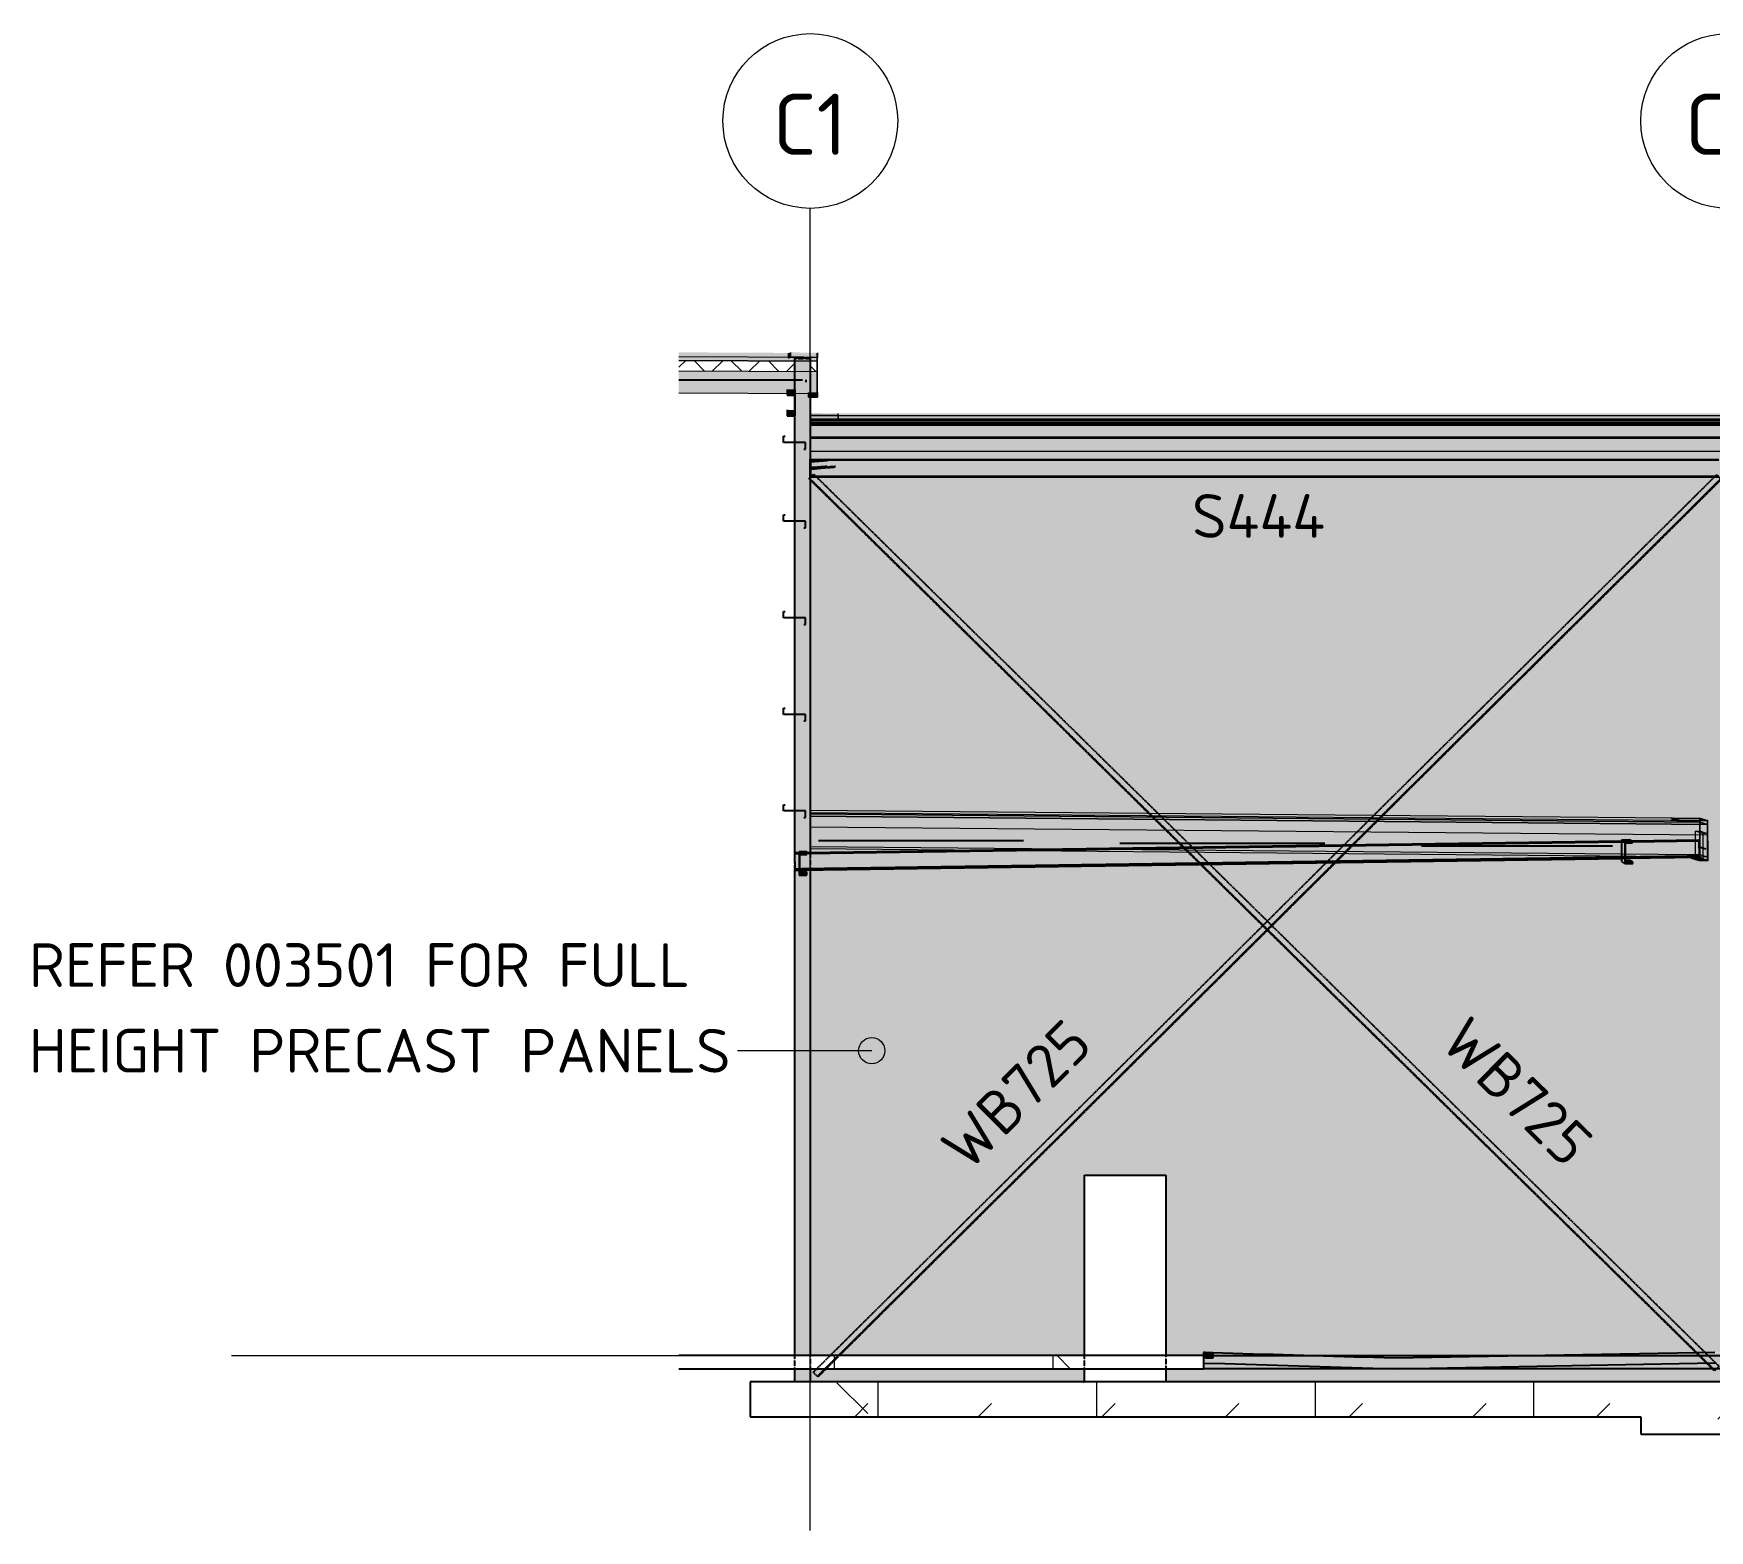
# Model space of a CAD drawing. Header units: millimetres. Extents: x 632 to 524205, y -3890 to 20851.
# Drawn here: x 267185 to 286356, y 3200 to 20320 of the extents above; entities that cross this region are included whole.
import ezdxf

# ---------------------------------------------------------------- set-up
doc = ezdxf.new("R2010")
doc.units = ezdxf.units.MM
for name, pattern in [('Dash', [7, 5, -2]), ('Hidden', [4, 3, -1]), ('Hidden Double', [7, 5, -2])]:
    doc.linetypes.add(name, pattern=pattern)
for name, color, linetype, lineweight in [('A-000-T_TEXT', 231, 'Continuous', 13), ('A-200-H_WALL', 111, 'Continuous', 13), ('A-200-M_WALL_EXT', 113, 'Continuous', 13), ('A-200-MH_WALL', 110, 'Hidden', 13), ('A-230-H-FLOOR', 190, 'Continuous', 13), ('A-230-M_FLOOR', 192, 'Continuous', 13), ('A-230-MH_FLOOR', 190, 'Hidden Double', 13), ('A-270-M_ROOF', 132, 'Continuous', 13), ('S-160-M_FOUND', 171, 'Continuous', 13), ('S-280-A_STRUCT_FRAME', 2, 'Continuous', 18), ('S-280-M_STRUCT_FRAME', 12, 'Continuous', 13), ('Z-030-M_GRID', 191, 'Continuous', 13), ('Z-033_T_GRIDREF', 31, 'Continuous', 13), ('Z-230-A_LEVEL', 51, 'Continuous', 13)]:
    doc.layers.add(name, color=color, linetype=linetype, lineweight=lineweight)
doc.styles.add('ISOCPEUR_1', font='isocpeur.ttf', dxfattribs={"height": 700})
doc.styles.add('ISOCPEUR_2', font='isocpeur.ttf', dxfattribs={"height": 500})
pattern_1 = [(45, (326347.2, 0), (-1414.214, 0), [750, -3000]), (45, (327347.2, 1000), (-1414.214, 0), [750, -3000]), (45, (328347.2, -300), (-1414.214, 0), [250, -2000]), (90, (328347.16, 500), (-500, 500), [500, -2000]), (315, (328347.2, 1000), (0, 2828.43), [500, -3000]), (0, (327347.2, 1000), (2000, 2000), [300, -1000]), (0, (324847.2, 2000), (2000, 2000), [300, -2000])]

# ---------------------------------------------------------------- blocks, each defined once
blk = doc.blocks.new('Roof Gutters3 - Roof Gutters-1885272-S6_501-SECTION 3C')
at = {"layer": 'A-270-M_ROOF', "lineweight": 5, "transparency": 33554432}
for points in [[(-1665822, 16613), (-1665795, 16621), (-1665796, 16673), (-1665822, 16665)], [(-1665486, 16617), (-1665486, 16669), (-1665795, 16674), (-1665795, 16621), (-1665743, 16621), (-1665743, 16626), (-1665568, 16626), (-1665568, 16618)], [(-1665568, 16163), (-1665488, 16164), (-1665488, 16216), (-1665568, 16215), (-1665568, 16174)], [(-1665251, 15906), (-1665249, 15906), (-1665249, 15950), (-1665567, 15955), (-1665568, 15954), (-1665251, 15948)], [(-1665249, 15950), (-1665249, 15975), (-1665567, 15981), (-1665567, 15955)]]:
    blk.add_hatch(color=253, dxfattribs=at).paths.add_polyline_path(points)
h = blk.add_hatch(color=253, dxfattribs=at)
h.paths.add_polyline_path([(-1665568, 16160), (-1665485, 16161), (-1665486, 16617), (-1665568, 16616), (-1665568, 16615), (-1665489, 16614), (-1665488, 16164), (-1665568, 16163), (-1665568, 16161)])
h.paths.add_polyline_path([(-1665822, 16613), (-1665811, 16613), (-1665794, 16618), (-1665743, 16618), (-1665743, 16621), (-1665795, 16621)])
at = {"layer": 'A-270-M_ROOF', "color": 253, "lineweight": 5}
for p, q in [((-1665822, 16665), (-1665822, 16617)), ((-1665795, 16621), (-1665822, 16613)), ((-1665822, 16616), (-1665822, 16613)), ((-1665822, 16613), (-1665811, 16613)), ((-1665811, 16665), (-1665811, 16616)), ((-1665811, 16613), (-1665794, 16618)), ((-1665811, 16616), (-1665811, 16613)), ((-1665795, 16674), (-1665795, 16621)), ((-1665486, 16617), (-1665795, 16621)), ((-1665794, 16671), (-1665794, 16623)), ((-1665794, 16621), (-1665794, 16618)), ((-1665794, 16618), (-1665489, 16614)), ((-1665489, 16666), (-1665489, 16617)), ((-1665489, 16617), (-1665489, 16614)), ((-1665489, 16614), (-1665488, 16164)), ((-1665486, 16669), (-1665486, 16617)), ((-1665485, 16161), (-1665486, 16617)), ((-1665588, 16204), (-1665588, 16215)), ((-1665588, 16212), (-1665588, 16204)), ((-1665588, 16204), (-1665588, 16163)), ((-1665588, 16163), (-1665588, 16204)), ((-1665488, 16164), (-1665588, 16163)), ((-1665588, 16163), (-1665588, 16160)), ((-1665588, 16163), (-1665588, 16160)), ((-1665588, 16160), (-1665485, 16161)), ((-1665488, 16216), (-1665488, 16164)), ((-1665485, 16213), (-1665485, 16161)), ((-1665569, 16003), (-1665569, 16029)), ((-1665567, 16003), (-1665569, 16003)), ((-1665569, 16003), (-1665569, 15954)), ((-1665569, 15954), (-1665569, 15979)), ((-1665569, 15954), (-1665453, 15952)), ((-1665567, 16003), (-1665567, 16029)), ((-1665567, 15955), (-1665567, 16003)), ((-1665567, 15981), (-1665567, 15955)), ((-1665418, 15953), (-1665567, 15955)), ((-1665453, 15952), (-1665251, 15948)), ((-1665350, 15952), (-1665418, 15953)), ((-1665249, 15950), (-1665350, 15952)), ((-1665251, 15952), (-1665251, 15974)), ((-1665251, 15948), (-1665251, 15906)), ((-1665251, 15911), (-1665251, 15932)), ((-1665249, 15952), (-1665249, 15975)), ((-1665249, 15906), (-1665249, 15950)), ((-1665249, 15911), (-1665249, 15932)), ((-1665251, 15906), (-1665251, 15911)), ((-1665251, 15906), (-1665249, 15906)), ((-1665249, 15906), (-1665249, 15911)), ((-1655721, 11340), (-1655713, 11342)), ((-1655711, 11340), (-1655721, 11340)), ((-1655721, 11340), (-1655643, 11316)), ((-1655713, 11342), (-1655694, 11348)), ((-1655703, 11342), (-1655711, 11340)), ((-1655711, 11340), (-1655632, 11316)), ((-1655694, 11345), (-1655703, 11342)), ((-1655694, 11348), (-1655390, 11345)), ((-1655694, 11348), (-1655615, 11324)), ((-1655393, 11342), (-1655694, 11345)), ((-1655694, 11345), (-1655620, 11323)), ((-1655615, 11324), (-1655643, 11316)), ((-1655643, 11316), (-1655632, 11316)), ((-1655632, 11316), (-1655615, 11321)), ((-1655619, 11322), (-1655615, 11321)), ((-1655302, 11318), (-1655615, 11324)), ((-1655615, 11321), (-1655305, 11315)), ((-1655393, 11320), (-1655393, 11342)), ((-1655393, 11342), (-1655305, 11315)), ((-1655393, 11302), (-1655393, 11316)), ((-1655390, 11316), (-1655391, 11301)), ((-1655390, 11345), (-1655390, 11341)), ((-1655390, 11345), (-1655302, 11318)), ((-1655390, 11341), (-1655390, 11320)), ((-1655305, 11315), (-1655302, 10865)), ((-1655299, 10862), (-1655302, 11318)), ((-1655394, 11276), (-1655393, 11302)), ((-1655394, 11196), (-1655394, 11276)), ((-1655394, 10906), (-1655394, 11196)), ((-1655391, 11301), (-1655391, 11276)), ((-1655391, 11276), (-1655391, 11195)), ((-1655391, 11195), (-1655391, 10906)), ((-1655493, 10892), (-1655443, 10892)), ((-1655493, 10889), (-1655493, 10892)), ((-1655403, 10865), (-1655493, 10892)), ((-1655439, 10889), (-1655493, 10889)), ((-1655493, 10889), (-1655403, 10862)), ((-1655443, 10892), (-1655394, 10893)), ((-1655391, 10890), (-1655439, 10889)), ((-1655403, 10865), (-1655403, 10862)), ((-1655302, 10865), (-1655403, 10865)), ((-1655403, 10862), (-1655299, 10862)), ((-1655394, 10893), (-1655394, 10906)), ((-1655394, 10893), (-1655358, 10882)), ((-1655391, 10906), (-1655391, 10892)), ((-1655391, 10890), (-1655358, 10880)), ((-1655357, 10881), (-1655305, 10866)), ((-1655357, 10879), (-1655309, 10865)), ((-1655306, 10864), (-1655299, 10862)), ((-1655305, 10866), (-1655302, 10865))]:
    blk.add_line(p, q, dxfattribs=at)
blk = doc.blocks.new('25021-APA-ZZ-ZZ-M3-AR-000001_V3_rvt-3-S6_501-SECTION 3C')
at = {"layer": 'A-270-M_ROOF', "lineweight": 5, "transparency": 33554432}
for color, points in [(9, [(-1665489, 16614), (-1665489, 16666), (-1667072, 16674), (-1667072, 16621), (-1665743, 16616), (-1665743, 16626), (-1665568, 16626), (-1665568, 16615)]), (10, [(-1665489, 16574), (-1665489, 16626), (-1667072, 16634), (-1667072, 16581), (-1665743, 16576), (-1665743, 16626), (-1665568, 16626), (-1665568, 16575)]), (9, [(-1579223, 15952), (-1574249, 15952), (-1574249, 15983), (-1665568, 15977), (-1665568, 15952), (-1585080, 15952)]), (9, [(-1579223, 15911), (-1574249, 15911), (-1574249, 15952), (-1665568, 15952), (-1665568, 15911), (-1585080, 15911)]), (10, [(-1579223, 15911), (-1574253, 15911), (-1574253, 15942), (-1665568, 15937), (-1665568, 15911), (-1585080, 15911)]), (254, [(-1608506, 15540), (-1574253, 15540), (-1574253, 15911), (-1665568, 15911), (-1665568, 15871), (-1654973, 15871), (-1654973, 15540), (-1620219, 15540)]), (253, [(-1579223, 15697), (-1574253, 15697), (-1574253, 15892), (-1665568, 15892), (-1665568, 15871), (-1654973, 15871), (-1654973, 15697), (-1585080, 15697)])]:
    blk.add_hatch(color=color, dxfattribs=at).paths.add_polyline_path(points)
at = {"layer": 'A-270-M_ROOF', "transparency": 33554432}
h = blk.add_hatch(color=9, dxfattribs=at)
h.paths.add_polyline_path([(-1665489, 16574), (-1665489, 16614), (-1665568, 16615), (-1665568, 16575)])
h.paths.add_polyline_path([(-1665743, 16575), (-1665743, 16615), (-1667072, 16621), (-1667072, 16581), (-1665743, 16575)])
at = {"layer": 'A-270-M_ROOF', "lineweight": 5}
h = blk.add_hatch(dxfattribs=at)
h.set_pattern_fill('FP_16', angle=45, style=0, pattern_type=2)
h.set_pattern_definition([(44.73865, (-1615291.56, -2e-07), (-211.1622, 213.0974), []), (134.739, (-1615291.56, -2e-07), (-213.0962, -211.1635), [])])
h.paths.add_polyline_path([(-1665489, 16454), (-1665489, 16574), (-1665568, 16575), (-1665568, 16454)])
h.paths.add_polyline_path([(-1665743, 16455), (-1665743, 16575), (-1667072, 16581), (-1667072, 16461)])
at = {"layer": 'A-270-M_ROOF', "lineweight": 5, "transparency": 33554432}
h = blk.add_hatch(color=254, dxfattribs=at)
h.paths.add_polyline_path([(-1665489, 16204), (-1665489, 16454), (-1665568, 16454), (-1665568, 16204)])
h.paths.add_polyline_path([(-1665832, 16205), (-1665832, 16250), (-1665743, 16250), (-1665743, 16455), (-1667072, 16461), (-1667072, 16211)])
at = {"layer": 'A-270-M_ROOF', "color": 253, "lineweight": 5}
for p, q in [((-1665489, 16614), (-1667072, 16621)), ((-1665489, 16574), (-1667072, 16581)), ((-1667072, 16581), (-1665489, 16574)), ((-1665489, 16617), (-1665489, 16666)), ((-1665489, 16617), (-1665489, 16626)), ((-1665489, 16626), (-1665489, 16617)), ((-1665489, 16614), (-1665489, 16617)), ((-1665489, 16617), (-1665489, 16614)), ((-1665489, 16614), (-1665489, 16617)), ((-1665489, 16574), (-1665489, 16614)), ((-1665489, 16574), (-1665489, 16614)), ((-1665489, 16614), (-1665489, 16574)), ((-1665489, 16204), (-1665489, 16574)), ((-1667072, 16461), (-1665489, 16454)), ((-1667072, 16211), (-1665489, 16204)), ((-1665489, 16256), (-1665489, 16204)), ((-1665568, 15977), (-1665568, 15954)), ((-1665568, 15952), (-1608506, 15952)), ((-1665568, 15952), (-1665568, 15911)), ((-1665568, 15937), (-1665568, 15911)), ((-1665568, 15911), (-1665568, 15937)), ((-1665568, 15911), (-1608506, 15911)), ((-1665568, 15911), (-1665568, 15892)), ((-1608506, 15911), (-1665568, 15911)), ((-1665568, 15892), (-1665568, 15842)), ((-1665568, 15842), (-1665568, 15892)), ((-1665568, 15892), (-1665568, 15842)), ((-1574577, 15892), (-1665568, 15892)), ((-1574577, 15892), (-1665568, 15892)), ((-1665568, 15842), (-1665568, 15837)), ((-1665568, 15701), (-1665568, 15842)), ((-1665568, 15842), (-1665568, 15842)), ((-1665568, 15842), (-1665568, 15837)), ((-1665568, 15837), (-1665568, 15842)), ((-1665568, 15842), (-1665568, 15837)), ((-1574577, 15842), (-1665568, 15842)), ((-1574577, 15842), (-1665568, 15842)), ((-1665568, 15837), (-1665568, 15697)), ((-1665568, 15837), (-1665568, 15697)), ((-1665568, 15697), (-1665568, 15837)), ((-1665568, 15837), (-1665568, 15697)), ((-1665568, 15692), (-1665568, 15837)), ((-1665568, 15837), (-1665568, 15837)), ((-1665568, 15837), (-1665568, 15704)), ((-1574577, 15837), (-1665568, 15837)), ((-1574577, 15837), (-1665568, 15837)), ((-1665568, 15704), (-1665568, 15691)), ((-1574577, 15704), (-1665568, 15704)), ((-1665568, 15687), (-1665568, 15701)), ((-1665568, 15701), (-1574577, 15701)), ((-1665568, 15697), (-1665568, 15692)), ((-1665568, 15697), (-1665568, 15697)), ((-1665568, 15697), (-1665568, 15692)), ((-1574577, 15697), (-1665568, 15697)), ((-1574577, 15697), (-1665568, 15697)), ((-1665568, 15692), (-1665568, 15687)), ((-1665568, 15692), (-1665568, 15692)), ((-1574577, 15692), (-1665568, 15692)), ((-1574577, 15692), (-1665568, 15692)), ((-1665568, 15691), (-1665568, 15687)), ((-1574577, 15691), (-1665568, 15691)), ((-1665568, 15687), (-1665568, 15540)), ((-1574577, 15687), (-1665568, 15687)), ((-1665568, 15540), (-1665568, 15566)), ((-1574583, 15540), (-1665568, 15540)), ((-1665568, 11435), (-1665568, 11395)), ((-1655704, 11345), (-1665568, 11435)), ((-1665568, 11435), (-1665568, 11409)), ((-1655305, 11315), (-1665568, 11409)), ((-1665568, 11409), (-1665568, 11369)), ((-1665568, 11395), (-1665568, 11369)), ((-1655393, 11302), (-1665568, 11395)), ((-1665568, 11395), (-1665568, 11369)), ((-1665568, 11369), (-1665568, 11395)), ((-1665568, 11395), (-1655393, 11302)), ((-1655305, 11275), (-1665568, 11369)), ((-1665568, 11369), (-1665568, 10998)), ((-1665568, 11369), (-1665568, 11024)), ((-1665568, 11369), (-1655305, 11275)), ((-1655393, 11342), (-1655704, 11345)), ((-1655393, 11320), (-1655393, 11342)), ((-1655305, 11315), (-1655393, 11342)), ((-1655393, 11302), (-1655393, 11316)), ((-1655305, 11275), (-1655305, 11315)), ((-1665568, 11249), (-1655305, 11155)), ((-1655443, 10906), (-1655443, 11196)), ((-1655443, 11196), (-1655393, 11196)), ((-1655357, 11170), (-1655443, 11196)), ((-1655393, 11276), (-1655393, 11302)), ((-1655305, 11275), (-1655393, 11302)), ((-1655393, 11302), (-1655305, 11275)), ((-1655393, 11196), (-1655393, 11276)), ((-1655393, 10932), (-1655393, 11196)), ((-1655393, 11196), (-1655393, 10906)), ((-1655305, 11169), (-1655393, 11196)), ((-1655357, 11170), (-1655357, 10865)), ((-1655305, 11169), (-1655357, 11170)), ((-1655305, 10905), (-1655305, 11275)), ((-1655305, 10864), (-1655305, 11169)), ((-1665568, 10998), (-1665568, 11024)), ((-1665568, 11024), (-1655443, 10932)), ((-1665568, 10998), (-1655305, 10905)), ((-1655443, 10932), (-1655393, 10932)), ((-1655393, 10932), (-1655358, 10921)), ((-1655443, 10891), (-1655443, 10906)), ((-1655393, 10891), (-1655443, 10891)), ((-1655443, 10891), (-1655357, 10865)), ((-1655393, 10906), (-1655393, 10891)), ((-1655358, 10880), (-1655393, 10891)), ((-1655357, 10920), (-1655305, 10905)), ((-1655308, 10865), (-1655357, 10880)), ((-1655357, 10865), (-1655305, 10864))]:
    blk.add_line(p, q, dxfattribs=at)
blk.add_blockref('Roof Gutters3 - Roof Gutters-1885272-S6_501-SECTION 3C', (0, 0), dxfattribs=at)
blk = doc.blocks.new('NRP_Framing-Steel-PFC - R308 - 250PFC-4148418-S6_501-SECTION 3C')
at = {"layer": 'S-280-M_STRUCT_FRAME', "linetype": 'Dash', "lineweight": 25}
for points in [[(-1665607, 10946), (-1665607, 10967), (-1665697, 10966), (-1665697, 10946)], [(-1665607, 10696), (-1665607, 10711), (-1665689, 10711), (-1665689, 10931), (-1665607, 10931), (-1665607, 10946), (-1665697, 10946), (-1665697, 10696)], [(-1665607, 10711), (-1665607, 10733), (-1665689, 10733), (-1665689, 10711)]]:
    blk.add_hatch(color=256, dxfattribs=at).paths.add_polyline_path(points)
at = {"layer": 'S-280-M_STRUCT_FRAME', "lineweight": 25}
for p, q in [((-1665697, 10967), (-1665607, 10967)), ((-1665697, 10967), (-1665697, 10946)), ((-1665607, 10946), (-1665697, 10946)), ((-1665697, 10946), (-1665697, 10696)), ((-1665689, 10711), (-1665689, 10931)), ((-1665689, 10931), (-1665607, 10931)), ((-1665607, 10946), (-1665607, 10967)), ((-1665607, 10931), (-1665607, 10946)), ((-1665697, 10696), (-1665607, 10696)), ((-1665689, 10733), (-1665607, 10733)), ((-1665607, 10711), (-1665689, 10711)), ((-1665607, 10711), (-1665607, 10733)), ((-1665607, 10696), (-1665607, 10711))]:
    blk.add_line(p, q, dxfattribs=at)
blk = doc.blocks.new('NRP_Framing-Steel-Purlin C - P946 - EC250-24-4049987-S6_501-SECTION 3C')
at = {"layer": 'S-280-M_STRUCT_FRAME', "color": 1, "lineweight": 25}
blk.add_line((-1665621, 16358), (-1665621, 16333), dxfattribs=at)
blk.add_line((-1665621, 16358), (-1665621, 16333), dxfattribs=at)
blk = doc.blocks.new('NRP_Framing-Steel-Purlin Z - G914 - EZ250-15-4088759-S6_501-SECTION 3C')
at = {"layer": 'S-280-M_STRUCT_FRAME', "color": 150, "lineweight": 25}
for p, q in [((-1665874, 11500), (-1665854, 11500)), ((-1665874, 11429), (-1665874, 11500)), ((-1665874, 11500), (-1665854, 11500)), ((-1665874, 11429), (-1665874, 11500)), ((-1665624, 11429), (-1665874, 11429)), ((-1665624, 11429), (-1665874, 11429)), ((-1665643, 11353), (-1665624, 11353)), ((-1665643, 11353), (-1665624, 11353)), ((-1665624, 11353), (-1665624, 11429)), ((-1665624, 11353), (-1665624, 11429))]:
    blk.add_line(p, q, dxfattribs=at)
blk = doc.blocks.new('NRP_Framing-Steel-Purlin C - P946 - EC250-24-4148414-S6_501-SECTION 3C')
at = {"layer": 'S-280-M_STRUCT_FRAME', "color": 1, "lineweight": 25}
blk.add_line((-1655402, 11019), (-1655324, 10995), dxfattribs=at)
blk.add_line((-1655402, 11019), (-1655324, 10995), dxfattribs=at)
blk = doc.blocks.new('NRP_Framing-Steel-Purlin C - P946 - EC250-24-4148733-S6_501-SECTION 3C')
at = {"layer": 'S-280-M_STRUCT_FRAME', "color": 1, "lineweight": 25}
blk.add_line((-1656391, 11025), (-1658577, 11025), dxfattribs=at)
blk.add_line((-1656391, 11025), (-1658577, 11025), dxfattribs=at)
blk = doc.blocks.new('NRP_Framing-Steel-Purlin C - P946 - EC250-24-4148734-S6_501-SECTION 3C')
at = {"layer": 'S-280-M_STRUCT_FRAME', "color": 1, "lineweight": 25}
blk.add_line((-1659681, 11056), (-1662026, 11056), dxfattribs=at)
blk.add_line((-1659681, 11056), (-1662026, 11056), dxfattribs=at)
blk = doc.blocks.new('NRP_Framing-Steel-Purlin C - P946 - EC250-24-4148735-S6_501-SECTION 3C')
at = {"layer": 'S-280-M_STRUCT_FRAME', "color": 1, "lineweight": 25}
blk.add_line((-1663131, 11088), (-1665476, 11088), dxfattribs=at)
blk.add_line((-1663131, 11088), (-1665476, 11088), dxfattribs=at)
blk = doc.blocks.new('NRP_Framing-Steel-PFC - OR308 - 250PFC-4149580-S6_501-SECTION 3C')
at = {"layer": 'S-280-M_STRUCT_FRAME', "linetype": 'Dash', "lineweight": 25}
for points in [[(-1656286, 11099), (-1656252, 11079), (-1656162, 11079), (-1656196, 11100)], [(-1656251, 10829), (-1656252, 11079), (-1656286, 11099), (-1656286, 10850)], [(-1656161, 10829), (-1656161, 10844), (-1656243, 10844), (-1656244, 11064), (-1656162, 11064), (-1656162, 11079), (-1656252, 11079), (-1656251, 10829)], [(-1656161, 10844), (-1656196, 10865), (-1656243, 10865), (-1656243, 10844)]]:
    blk.add_hatch(color=256, dxfattribs=at).paths.add_polyline_path(points)
at = {"layer": 'S-280-M_STRUCT_FRAME', "lineweight": 25}
for p, q in [((-1656286, 11099), (-1656196, 11100)), ((-1656286, 10899), (-1656286, 11099)), ((-1656286, 11099), (-1656252, 11079)), ((-1656162, 11079), (-1656252, 11079)), ((-1656252, 11079), (-1656251, 10829)), ((-1656243, 10844), (-1656244, 11064)), ((-1656244, 11064), (-1656162, 11064)), ((-1656162, 11079), (-1656196, 11100)), ((-1656162, 11064), (-1656162, 11079)), ((-1656286, 10850), (-1656286, 10887)), ((-1656251, 10829), (-1656286, 10850)), ((-1656251, 10829), (-1656161, 10829)), ((-1656243, 10865), (-1656196, 10865)), ((-1656161, 10844), (-1656243, 10844)), ((-1656161, 10844), (-1656196, 10865)), ((-1656161, 10829), (-1656161, 10844))]:
    blk.add_line(p, q, dxfattribs=at)
at = {"layer": 'S-280-M_STRUCT_FRAME', "linetype": 'Dash', "lineweight": 25}
blk.add_line((-1656286, 10887), (-1656286, 10899), dxfattribs=at)
blk = doc.blocks.new('NRP_Framing-Steel-SHS - S444 - 200x200x6_0SHS-3936197-S6_501-SECTION 3C')
at = {"layer": 'S-280-M_STRUCT_FRAME', "linetype": 'Dash', "lineweight": 25}
for p, q in [((-1655176, 15442), (-1665568, 15442)), ((-1655176, 15254), (-1665568, 15254))]:
    blk.add_line(p, q, dxfattribs=at)
blk = doc.blocks.new('NRP_Framing-Steel-EA - RB725 - 75x75x8EA-3936451-S6_501-SECTION 3C')
at = {"layer": 'S-280-M_STRUCT_FRAME', "linetype": 'Dash', "lineweight": 25}
for p, q in [((-1665384, 15435), (-1665569, 15420)), ((-1665563, 15420), (-1665569, 15420)), ((-1665569, 15420), (-1665569, 15346)), ((-1665569, 15346), (-1665517, 15341)), ((-1665372, 15435), (-1665563, 15420)), ((-1665563, 15353), (-1665563, 15420)), ((-1665378, 15368), (-1665563, 15353)), ((-1665517, 15349), (-1665563, 15353)), ((-1665281, 15368), (-1665517, 15349)), ((-1665282, 15360), (-1665517, 15341)), ((-1665517, 15341), (-1665517, 15349))]:
    blk.add_line(p, q, dxfattribs=at)
blk = doc.blocks.new('NRP_Framing-Steel-EA - WB725 - 75x75x8EA-3952099-S6_501-SECTION 3C')
at = {"layer": 'S-280-M_STRUCT_FRAME', "linetype": 'Dash', "lineweight": 25}
for p, q in [((-1665583, 15229), (-1665530, 15282)), ((-1655225, 5025), (-1665583, 15229)), ((-1655220, 5030), (-1665578, 15235)), ((-1665530, 15282), (-1655173, 5078)), ((-1655173, 5078), (-1655225, 5025))]:
    blk.add_line(p, q, dxfattribs=at)
blk = doc.blocks.new('NRP_Framing-Steel-EA - WB725 - 75x75x8EA-3952101-S6_501-SECTION 3C')
at = {"layer": 'S-280-M_STRUCT_FRAME', "linetype": 'Dash', "lineweight": 25}
for p, q in [((-1655201, 15274), (-1665534, 5009)), ((-1665487, 4962), (-1655154, 15227)), ((-1655154, 15227), (-1665487, 4962)), ((-1655148, 15221), (-1665481, 4956)), ((-1655201, 15274), (-1655154, 15227)), ((-1655154, 15227), (-1655148, 15221)), ((-1665487, 4962), (-1665534, 5009)), ((-1665481, 4956), (-1665487, 4962))]:
    blk.add_line(p, q, dxfattribs=at)
blk = doc.blocks.new('NRP_Framing-Steel-PFC - R308 - 250PFC-4012580-S6_501-SECTION 3C')
at = {"layer": 'S-280-M_STRUCT_FRAME', "linetype": 'Dash', "lineweight": 25}
for points in [[(-1665832, 16198), (-1665742, 16198), (-1665743, 16250), (-1665832, 16250)], [(-1665832, 15948), (-1665742, 15948), (-1665742, 16198), (-1665832, 16198), (-1665832, 16183), (-1665750, 16183), (-1665750, 15963), (-1665832, 15963)], [(-1665832, 15963), (-1665750, 15963), (-1665750, 16015), (-1665832, 16015)]]:
    blk.add_hatch(color=256, dxfattribs=at).paths.add_polyline_path(points)
at = {"layer": 'S-280-M_STRUCT_FRAME', "lineweight": 25}
for p, q in [((-1665832, 16250), (-1665832, 16198)), ((-1665742, 16198), (-1665832, 16198)), ((-1665832, 16198), (-1665832, 16183)), ((-1665832, 16183), (-1665750, 16183)), ((-1665750, 16183), (-1665750, 15963)), ((-1665742, 16198), (-1665742, 16223)), ((-1665742, 15948), (-1665742, 16198)), ((-1665832, 16015), (-1665832, 15963)), ((-1665750, 15963), (-1665832, 15963)), ((-1665832, 15963), (-1665832, 15948)), ((-1665832, 15948), (-1665742, 15948))]:
    blk.add_line(p, q, dxfattribs=at)
at = {"layer": 'S-280-M_STRUCT_FRAME', "linetype": 'Dash', "lineweight": 25}
blk.add_line((-1665742, 16223), (-1665742, 16250), dxfattribs=at)
blk = doc.blocks.new('NRP_Framing-Steel-Purlin Z - P916 - EZ250-24-4116756-S6_501-SECTION 3C')
at = {"layer": 'S-280-M_STRUCT_FRAME', "color": 1, "lineweight": 25}
blk.add_line((-1665743, 16355), (-1667072, 16355), dxfattribs=at)
at = {"layer": 'S-280-M_STRUCT_FRAME', "color": 1, "linetype": 'Dash', "lineweight": 25}
blk.add_line((-1665656, 16355), (-1665743, 16355), dxfattribs=at)
blk = doc.blocks.new('NRP_Framing-Steel-PFC - B306 - 200PFC-4148600-S6_501-SECTION 3C')
at = {"layer": 'S-280-M_STRUCT_FRAME', "linetype": 'Dash', "lineweight": 25}
h = blk.add_hatch(color=256, dxfattribs=at)
h.paths.add_polyline_path([(-1665746, 10940), (-1665697, 10941), (-1665697, 10953), (-1665746, 10952), (-1665746, 10946)])
h.paths.add_polyline_path([(-1665607, 10942), (-1656286, 11075), (-1656287, 11087), (-1665607, 10954), (-1665607, 10946)])
h.paths.add_polyline_path([(-1656162, 11077), (-1655405, 11088), (-1655405, 11100), (-1656178, 11089), (-1656162, 11079)])
h = blk.add_hatch(color=256, dxfattribs=at)
h.paths.add_polyline_path([(-1665743, 10764), (-1665697, 10765), (-1665697, 10941), (-1665746, 10940)])
h.paths.add_polyline_path([(-1665689, 10765), (-1656286, 10899), (-1656286, 11075), (-1665607, 10940), (-1665607, 10931), (-1665689, 10931), (-1665689, 10912)])
h.paths.add_polyline_path([(-1656243, 10900), (-1655402, 10912), (-1655405, 11088), (-1656162, 11077), (-1656162, 11064), (-1656244, 11064), (-1656243, 10912)])
h = blk.add_hatch(color=256, dxfattribs=at)
h.paths.add_polyline_path([(-1665743, 10752), (-1665697, 10753), (-1665697, 10765), (-1665743, 10764)])
h.paths.add_polyline_path([(-1665689, 10753), (-1656286, 10887), (-1656286, 10899), (-1665689, 10765)])
h.paths.add_polyline_path([(-1656243, 10888), (-1655402, 10900), (-1655402, 10912), (-1656243, 10900)])
at = {"layer": 'S-280-M_STRUCT_FRAME', "lineweight": 25}
for p, q in [((-1665746, 10952), (-1665697, 10953)), ((-1665746, 10940), (-1665746, 10952)), ((-1665746, 10940), (-1665697, 10941)), ((-1665743, 10764), (-1665746, 10940)), ((-1665607, 10954), (-1656287, 11087)), ((-1665607, 10942), (-1656287, 11075)), ((-1656178, 11089), (-1655405, 11100)), ((-1656162, 11077), (-1655405, 11088)), ((-1655405, 11100), (-1655405, 11088)), ((-1655405, 11088), (-1655402, 10912)), ((-1665743, 10764), (-1665697, 10765)), ((-1665743, 10752), (-1665743, 10764)), ((-1665743, 10752), (-1665697, 10753)), ((-1665689, 10765), (-1656286, 10899)), ((-1665689, 10753), (-1656286, 10887)), ((-1656243, 10900), (-1655402, 10912)), ((-1656243, 10888), (-1655402, 10900)), ((-1655402, 10912), (-1655402, 10900))]:
    blk.add_line(p, q, dxfattribs=at)
at = {"layer": 'S-280-M_STRUCT_FRAME', "linetype": 'Dash', "lineweight": 25}
for p, q in [((-1665697, 10941), (-1665746, 10940)), ((-1665697, 10953), (-1665607, 10954)), ((-1665607, 10942), (-1665697, 10941)), ((-1665697, 10941), (-1665607, 10942)), ((-1656287, 11075), (-1665607, 10942)), ((-1656287, 11087), (-1656178, 11089)), ((-1656162, 11077), (-1656287, 11075)), ((-1656287, 11075), (-1656162, 11077)), ((-1655405, 11088), (-1656162, 11077)), ((-1665697, 10765), (-1665743, 10764)), ((-1665689, 10765), (-1665697, 10765)), ((-1665697, 10765), (-1665689, 10765)), ((-1665697, 10753), (-1665689, 10753)), ((-1656286, 10899), (-1665689, 10765)), ((-1656243, 10900), (-1656286, 10899)), ((-1656286, 10899), (-1656243, 10900)), ((-1656286, 10887), (-1656243, 10888)), ((-1655402, 10912), (-1656243, 10900))]:
    blk.add_line(p, q, dxfattribs=at)
blk = doc.blocks.new('Grid - NRP_Grid-Head-320187-S6_501-SECTION 3C')
at = {"layer": 'Z-033_T_GRIDREF'}
blk.add_circle((-1644568, 19320), 1000, dxfattribs=at)

msp = doc.modelspace()

# ---------------------------------------------------------------- hatches: boundary and pattern name
at = {"layer": 'A-000-T_TEXT', "lineweight": 18}
h = msp.add_hatch(color=7, dxfattribs=at)
edge = h.paths.add_edge_path()
edge.add_arc((276774, 8687), 150, 0, 360)
at = {"layer": 'A-200-H_WALL', "lineweight": 5}
h = msp.add_hatch(color=256, dxfattribs=at)
h.paths.add_polyline_path([(275895, 4900), (276070, 4900), (276070, 5050), (275895, 5050)])
h.paths.add_polyline_path([(275895, 5200), (276070, 5200), (276070, 10755), (275950, 10752), (275950, 10733), (276032, 10733), (276032, 10696), (275942, 10696), (275942, 10753), (275896, 10752), (275895, 10764), (275895, 10599)])
h.paths.add_polyline_path([(275895, 10952), (275942, 10953), (275942, 10967), (276032, 10967), (276032, 10954), (276070, 10955), (276070, 16599), (275895, 16599), (275895, 11088)])
h = msp.add_hatch(color=256, dxfattribs=at)
h.paths.add_polyline_path([(282518, 4900), (286665, 4900), (286665, 5116), (286640, 5116), (286280, 5113), (282747, 5050), (280570, 5115), (280570, 5050), (280139, 5050), (280139, 4900), (282506, 4900)])
h.paths.add_polyline_path([(279209, 4900), (279209, 5050), (276070, 5050), (276070, 4900)])
h.paths.add_polyline_path([(282748, 5170), (286665, 5240), (286665, 15856), (276070, 15856), (276070, 10955), (285353, 11088), (285353, 11099), (285442, 11100), (285461, 11089), (286234, 11100), (286237, 10900), (285395, 10888), (285396, 10865), (285442, 10865), (285478, 10844), (285478, 10829), (285387, 10830), (285353, 10850), (285353, 10887), (276070, 10755), (276070, 5200), (279209, 5200), (279209, 7262), (280139, 7262), (280139, 5200), (280570, 5200), (280570, 5235), (282747, 5170)])
h.paths.add_polyline_path([(286488, 7644), (286488, 7676), (286551, 7676), (286551, 7840), (286488, 7840), (286488, 7872), (286621, 7872), (286621, 7840), (286557, 7840), (286557, 7676), (286621, 7676), (286621, 7644)])
at = {"layer": 'A-200-M_WALL_EXT', "lineweight": 5}
for points in [[(276070, 16599), (276070, 16626), (275895, 16626), (275895, 16599), (275909, 16599)], [(276070, 15856), (286665, 15856), (286665, 15871), (276070, 15871)]]:
    msp.add_hatch(color=256, dxfattribs=at).paths.add_polyline_path(points)
at = {"layer": 'A-230-H-FLOOR'}
h = msp.add_hatch(dxfattribs=at)
h.set_pattern_fill('FP_8', color=256, style=0, pattern_type=2)
h.set_pattern_definition(pattern_1)
h.paths.add_polyline_path([(280570, 5050), (280570, 5200), (274567, 5200), (274567, 5050), (280424, 5050)])
h = msp.add_hatch(dxfattribs=at)
h.set_pattern_fill('FP_17', color=256, style=0, pattern_type=2)
h.set_pattern_definition([(50, (326347.16, 0), (728.7365, -63.756), [76.2, -838.2]), (355, (326347.16, 0), (-140.972, 764.228), [60.96, -670.56]), (100.451, (326407.9, -5.3), (587.77, 700.467), [64.76, -712.36]), (46.184, (326347.2, 203.2), (1084.316, -168.171), [114.3, -1257.3]), (96.636, (326437.5, 189.2), (949.61, 989.71), [97.14, -1068.54]), (351.184, (326347.2, 203.2), (949.62, 989.7), [91.44, -1005.84]), (21, (326448.76, 152.4), (606.458, -409.0606), [76.2, -838.2]), (326, (326448.76, 152.4), (247.208, 736.753), [60.96, -670.56]), (71.451, (326499.3, 118.3), (853.668, 327.685), [64.76, -712.36]), (37.5, (326347.16, 0), (12.3547, 338.2201), [6.706, -655.726, 6.706, -674.014, -673.1]), (37.5, (326347.16, 0), (12.3547, 338.2201), [-1343.152, 6.706, -666.394]), (7.5, (326347.16, 0), (267.279, 400.722), [6.706, -381.406, 6.706, -640.486, -256.54]), (7.5, (326347.16, 0), (267.279, 400.722), [-1035.304, 6.706, -249.834]), (327.5, (326120.6, 0), (542.3633, -22.9153), [6.706, -247.294, 6.706, -785.774, -1051.56]), (327.5, (326120.6, 0), (542.3633, -22.9153), [-1046.48, 6.706, -1044.854]), (317.5, (326019, 0), (592.517, 101.707), [6.706, -323.494, 6.706, -519.582, -746.76]), (317.5, (326019, 0), (592.517, 101.707), [-856.488, 6.706, -740.054])])
h.paths.add_polyline_path([(368272, 5038), (368272, 5158), (366386, 5224), (360607, 5224), (359260, 5219), (358835, 5235), (358106, 5235), (357681, 5219), (356125, 5219), (355705, 5236), (354986, 5236), (354566, 5219), (352977, 5219), (352558, 5236), (351839, 5236), (351419, 5219), (349686, 5219), (349268, 5235), (297429, 5235), (297004, 5219), (294665, 5219), (294239, 5235), (293510, 5235), (293085, 5219), (289762, 5219), (289337, 5235), (288608, 5235), (288183, 5219), (286640, 5236), (286280, 5233), (282748, 5170), (280676, 5232), (280673, 5172), (280593, 5172), (280593, 5234), (280570, 5235), (280570, 5115), (282748, 5050), (286419, 5116), (286712, 5115), (288183, 5099), (288608, 5115), (289337, 5115), (289762, 5099), (293085, 5099), (293510, 5115), (294239, 5115), (294665, 5099), (297004, 5099), (297429, 5115), (349268, 5115), (349693, 5099), (351419, 5099), (351839, 5116), (352558, 5116), (352977, 5099), (354566, 5099), (354986, 5116), (355705, 5116), (356125, 5099), (357681, 5099), (358106, 5115), (358835, 5115), (359260, 5099), (360989, 5105), (366386, 5104)])
at = {"layer": 'A-230-M_FLOOR', "lineweight": 5}
msp.add_hatch(color=256, dxfattribs=at).paths.add_polyline_path([(280634, 5171), (280676, 5172), (280676, 5232), (280593, 5234), (280595, 5172)])
at = {"layer": 'S-160-M_FOUND'}
h = msp.add_hatch(dxfattribs=at)
h.set_pattern_fill('FP_8', color=256, style=0, pattern_type=2)
h.set_pattern_definition(pattern_1)
h.paths.add_polyline_path([(275383, 4500), (285570, 4500), (285570, 4900), (275383, 4900)])
h = msp.add_hatch(dxfattribs=at)
h.set_pattern_fill('FP_8', color=256, style=0, pattern_type=2)
h.set_pattern_definition(pattern_1)
h.paths.add_polyline_path([(286280, 4300), (287570, 4300), (287570, 4900), (285570, 4900), (285570, 4300)])

# ---------------------------------------------------------------- linework, layer by layer
at = {"layer": 'A-000-T_TEXT', "color": 50, "lineweight": 18}
for p, q in [((275789, 8687), (275237, 8687)), ((276774, 8687), (275789, 8687))]:
    msp.add_line(p, q, dxfattribs=at)
msp.add_circle((276774, 8687), 150, dxfattribs=at)
at = {"layer": 'A-200-M_WALL_EXT', "lineweight": 25}
for p, q in [((275895, 16223), (275895, 16599)), ((276070, 16626), (276070, 16599)), ((276070, 16599), (276070, 10955)), ((275895, 10952), (275895, 15948)), ((276070, 15871), (286665, 15871)), ((276070, 15856), (276070, 10955)), ((286665, 15856), (276070, 15856)), ((275895, 5200), (275895, 10768)), ((276070, 10755), (276070, 5200)), ((276070, 10755), (276070, 5200)), ((279209, 5200), (279209, 7262)), ((279209, 7262), (280139, 7262)), ((280139, 7262), (280139, 5200)), ((275895, 4900), (275895, 5050)), ((276070, 5050), (276070, 4900)), ((276070, 5050), (276070, 4900)), ((279209, 4900), (279209, 5050)), ((280139, 5050), (280139, 4900))]:
    msp.add_line(p, q, dxfattribs=at)
at = {"layer": 'A-200-MH_WALL', "lineweight": 25}
for p, q in [((275895, 16599), (275895, 16626)), ((276070, 16599), (275895, 16599)), ((275895, 15948), (275895, 16223)), ((275895, 10775), (275895, 10952)), ((276070, 10955), (276070, 10755)), ((276070, 10955), (276070, 10755)), ((275895, 5050), (275895, 5200)), ((276070, 5200), (276070, 5050)), ((276070, 5200), (276070, 5050)), ((279209, 5050), (279209, 5200)), ((280139, 5200), (280139, 5050))]:
    msp.add_line(p, q, dxfattribs=at)
at = {"layer": 'A-230-M_FLOOR', "lineweight": 25}
for p, q in [((280570, 5200), (274567, 5200)), ((280570, 5235), (280570, 5050)), ((280593, 5172), (280593, 5234)), ((280676, 5232), (280676, 5172)), ((286419, 5236), (282748, 5170)), ((274567, 5050), (280570, 5050)), ((280595, 5172), (280593, 5172)), ((280634, 5171), (280595, 5172)), ((280673, 5172), (280634, 5171)), ((280676, 5172), (280673, 5172)), ((282748, 5050), (286419, 5116))]:
    msp.add_line(p, q, dxfattribs=at)
at = {"layer": 'A-230-M_FLOOR', "lineweight": 25, "flags": 128}
for points in [[(280593, 5234), (280582, 5235), (280570, 5235)], [(280676, 5232), (280634, 5233), (280593, 5234)], [(282748, 5170), (282518, 5177), (282288, 5184), (282057, 5191), (281827, 5197), (281597, 5204), (281366, 5211), (281136, 5218), (280906, 5225), (280676, 5232)], [(280570, 5115), (280812, 5108), (281054, 5101), (281296, 5093), (281538, 5086), (281780, 5079), (282022, 5072), (282264, 5064), (282506, 5057), (282748, 5050)]]:
    msp.add_lwpolyline(points, dxfattribs=at)
at = {"layer": 'A-230-MH_FLOOR', "lineweight": 25}
for p, q in [((280571, 5200), (281741, 5200)), ((281745, 5200), (284424, 5200)), ((284430, 5200), (286665, 5200)), ((282745, 5050), (280571, 5050)), ((286665, 5050), (282751, 5050))]:
    msp.add_line(p, q, dxfattribs=at)
at = {"layer": 'S-160-M_FOUND', "lineweight": 25}
for p, q in [((285570, 4900), (275383, 4900)), ((275383, 4900), (275383, 4500)), ((287570, 4900), (285570, 4900)), ((275383, 4500), (285570, 4500)), ((285570, 4500), (285570, 4300)), ((285570, 4300), (287570, 4300))]:
    msp.add_line(p, q, dxfattribs=at)
at = {"layer": 'S-280-M_STRUCT_FRAME', "linetype": 'Dash', "lineweight": 25}
for p, q in [((276070, 15357), (276070, 15360)), ((276070, 15357), (276070, 15267)), ((276122, 15357), (276070, 15357)), ((276071, 15248), (276071, 15448)), ((276071, 15448), (286463, 15448)), ((276078, 15267), (276078, 15349)), ((276078, 15349), (276120, 15349)), ((276121, 15349), (276123, 15349)), ((276160, 15357), (276123, 15357)), ((276124, 15349), (276160, 15349)), ((276160, 15360), (276160, 15357)), ((276160, 15349), (276160, 15357)), ((276070, 15267), (276078, 15267)), ((286463, 15248), (276071, 15248))]:
    msp.add_line(p, q, dxfattribs=at)
at = {"layer": 'Z-030-M_GRID'}
msp.add_line((276070, 3200), (276070, 18320), dxfattribs=at)
at = {"layer": 'Z-230-A_LEVEL'}
msp.add_line((269451, 5200), (370486, 5200), dxfattribs=at)

# ---------------------------------------------------------------- block references
at = {"color": 10, "lineweight": 5}
msp.add_blockref('25021-APA-ZZ-ZZ-M3-AR-000001_V3_rvt-3-S6_501-SECTION 3C', (1941639, 0), dxfattribs=at)
at = {"layer": 'S-280-M_STRUCT_FRAME', "color": 1, "linetype": 'Dash', "lineweight": 25}
msp.add_blockref('NRP_Framing-Steel-Purlin Z - P916 - EZ250-24-4116756-S6_501-SECTION 3C', (1941639, 0), dxfattribs=at)
at = {"layer": 'S-280-M_STRUCT_FRAME', "color": 1, "lineweight": 25}
for name in ['NRP_Framing-Steel-Purlin C - P946 - EC250-24-4049987-S6_501-SECTION 3C', 'NRP_Framing-Steel-Purlin C - P946 - EC250-24-4148735-S6_501-SECTION 3C', 'NRP_Framing-Steel-Purlin C - P946 - EC250-24-4148734-S6_501-SECTION 3C', 'NRP_Framing-Steel-Purlin C - P946 - EC250-24-4148733-S6_501-SECTION 3C', 'NRP_Framing-Steel-Purlin C - P946 - EC250-24-4148414-S6_501-SECTION 3C']:
    msp.add_blockref(name, (1941639, 0), dxfattribs=at)
at = {"layer": 'S-280-M_STRUCT_FRAME', "linetype": 'Dash', "lineweight": 25}
for name in ['NRP_Framing-Steel-PFC - R308 - 250PFC-4012580-S6_501-SECTION 3C', 'NRP_Framing-Steel-EA - RB725 - 75x75x8EA-3936451-S6_501-SECTION 3C', 'NRP_Framing-Steel-SHS - S444 - 200x200x6_0SHS-3936197-S6_501-SECTION 3C', 'NRP_Framing-Steel-EA - WB725 - 75x75x8EA-3952099-S6_501-SECTION 3C', 'NRP_Framing-Steel-EA - WB725 - 75x75x8EA-3952101-S6_501-SECTION 3C', 'NRP_Framing-Steel-PFC - B306 - 200PFC-4148600-S6_501-SECTION 3C', 'NRP_Framing-Steel-PFC - OR308 - 250PFC-4149580-S6_501-SECTION 3C']:
    msp.add_blockref(name, (1941639, 0), dxfattribs=at)
at = {"layer": 'S-280-M_STRUCT_FRAME', "color": 150, "lineweight": 25}
for p in [(1941639, 4215), (1941639, 3315), (1941639, 2210), (1941639, 1105), (1941639, 0)]:
    msp.add_blockref('NRP_Framing-Steel-Purlin Z - G914 - EZ250-15-4088759-S6_501-SECTION 3C', p, dxfattribs=at)
at = {"layer": 'S-280-M_STRUCT_FRAME', "lineweight": 25}
msp.add_blockref('NRP_Framing-Steel-PFC - R308 - 250PFC-4148418-S6_501-SECTION 3C', (1941639, 0), dxfattribs=at)
at = {"layer": 'Z-033_T_GRIDREF'}
for p in [(1920639, 0), (1931139, 0)]:
    msp.add_blockref('Grid - NRP_Grid-Head-320187-S6_501-SECTION 3C', p, dxfattribs=at)

# ---------------------------------------------------------------- texts
at = {"layer": 'A-000-T_TEXT', "color": 7, "lineweight": 18, "char_height": 500, "attachment_point": 1, "style": 'ISOCPEUR_2'}
for s, insert, width in [('REFER 003501 FOR FULL ', (267132, 9916), 9379.74), ('HEIGHT PRECAST PANELS', (267132, 8937), 9459.91)]:
    msp.add_mtext(s, dxfattribs=dict(at, insert=insert, width=width))
at = {"layer": 'S-280-A_STRUCT_FRAME', "lineweight": 13, "insert": (280437, 15053), "char_height": 500, "width": 1924.05, "attachment_point": 1, "style": 'ISOCPEUR_2'}
msp.add_mtext('S444', dxfattribs=at)
at = {"layer": 'S-280-A_STRUCT_FRAME', "lineweight": 13, "char_height": 500, "width": 2453.16, "attachment_point": 1, "style": 'ISOCPEUR_2'}
for insert, rotation in [((277526, 7644), 44.8097), ((283606, 9113), 315.4281)]:
    msp.add_mtext('WB725', dxfattribs=dict(at, insert=insert, rotation=rotation))

# ---------------------------------------------------------------- next in the draw order: texts
at = {"layer": 'Z-033_T_GRIDREF', "char_height": 700, "attachment_point": 1, "style": 'ISOCPEUR_1', "bg_fill": 3, "box_fill_scale": 1.25, "bg_fill_color": 256, "bg_fill_true_color": 13158600, "bg_fill_transparency": 0}
for s, insert, width in [('C1', (275640, 19632), 1026.16), ('C2', (286074, 19632), 1186.5)]:
    msp.add_mtext(s, dxfattribs=dict(at, insert=insert, width=width))

doc.saveas('drawing.dxf')
